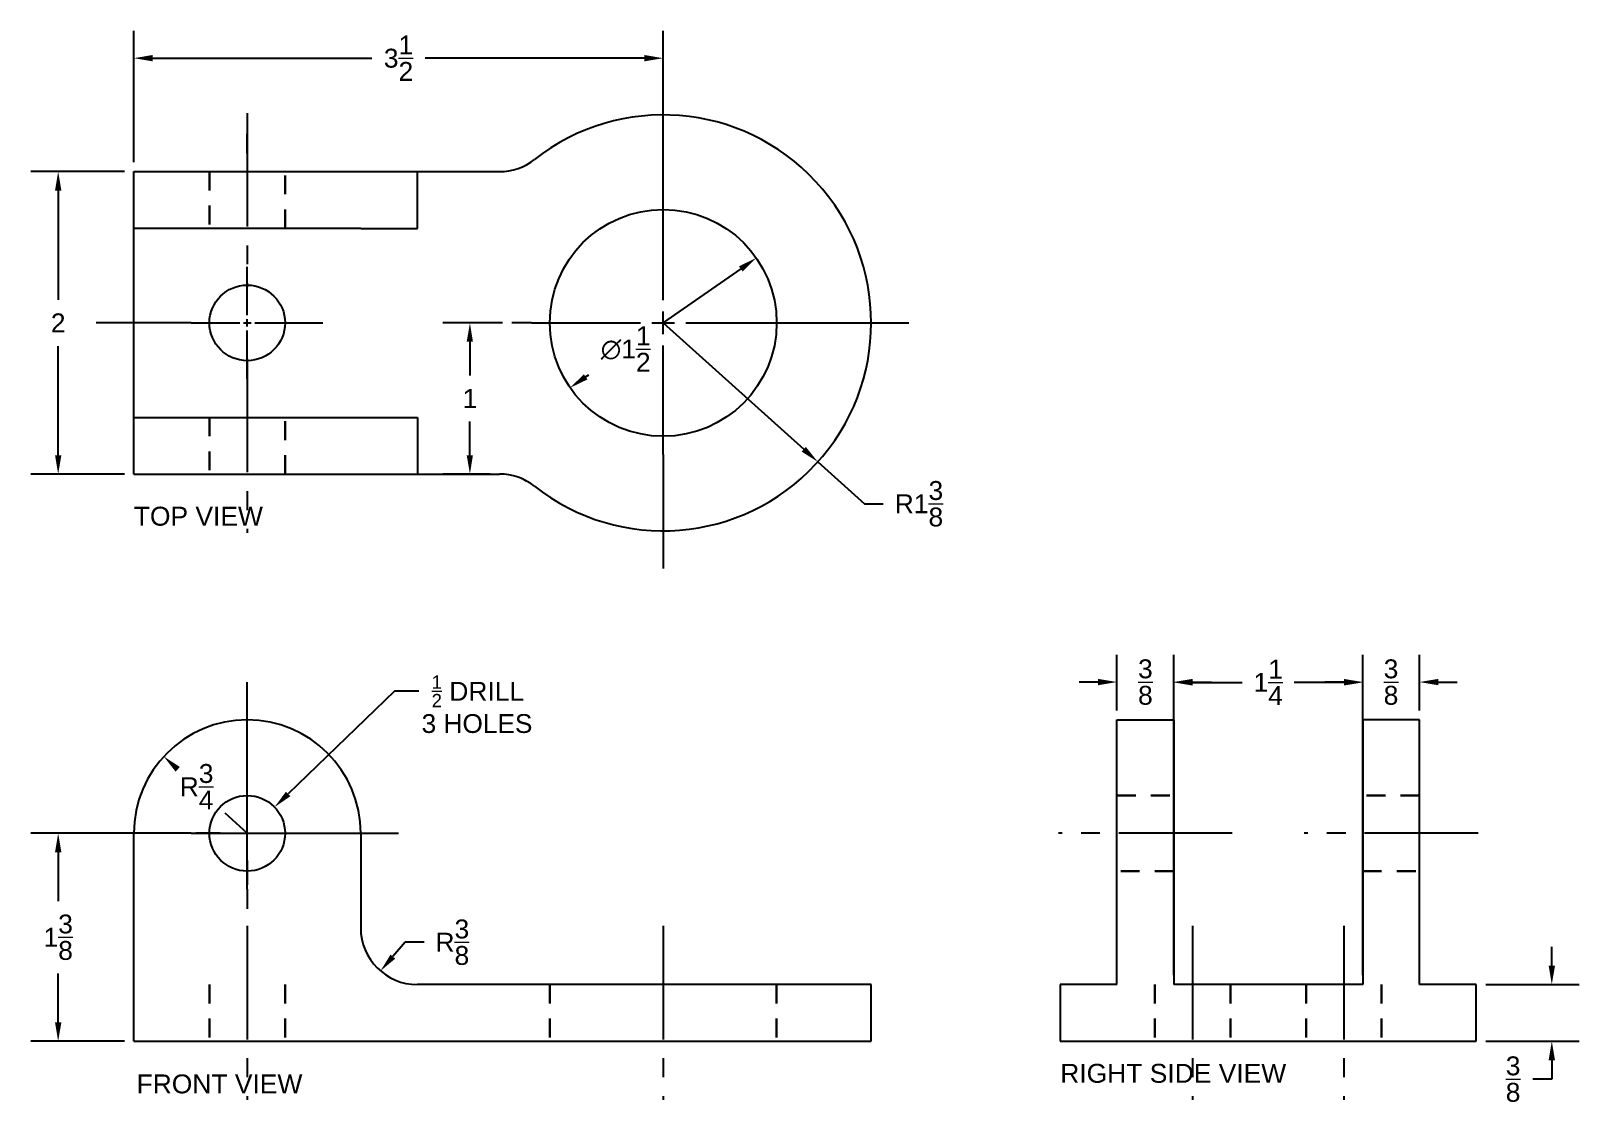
# Model space of a CAD drawing. Header units: inches. Extents: x 0.3 to 10.6, y 0.6 to 7.7.
import ezdxf

# ---------------------------------------------------------------- set-up
doc = ezdxf.new("R2010")
doc.units = ezdxf.units.IN
doc.header["$MEASUREMENT"] = 0
doc.linetypes.add('CENTER2', pattern=[1.125, 0.75, -0.125, 0.125, -0.125])
doc.linetypes.add('HIDDEN2', pattern=[0.1875, 0.125, -0.0625])
doc.layers.add('AM_5', color=7, linetype='Continuous', lineweight=15)
doc.layers.add('Hidden', color=7, linetype='HIDDEN2', lineweight=30)
doc.layers.add('Centerline', color=7, linetype='CENTER2')
doc.layers.add('Dimension', color=7, linetype='Continuous')
doc.styles.get("Standard").update_dxf_attribs({"font": 'arial.ttf'})
doc.dimstyles.new('Standard$0', dxfattribs={"dimtxt": 0.125, "dimasz": 0.125, "dimexe": 0.18, "dimexo": 0.0625, "dimgap": 0.09, "dimtad": 0, "dimtih": 1, "dimtoh": 1, "dimdec": 4, "dimzin": 0, "dimdsep": 46, "dimlunit": 5, "dimtxsty": 'Standard', "dimcen": -0.09, "dimadec": 0, "dimazin": 0, "dimtfac": 1, "dimtdec": 4, "dimtofl": 0, "dimtmove": 0, "dimatfit": 3, "dimfxl": 1, "dimtolj": 1, "dimtzin": 0, "dimarcsym": 0})
doc.dimstyles.new('Standard$3', dxfattribs={"dimtxt": 0.125, "dimasz": 0.125, "dimexe": 0.18, "dimexo": 0.0625, "dimgap": 0.09, "dimtad": 0, "dimtih": 1, "dimtoh": 1, "dimdec": 4, "dimzin": 0, "dimdsep": 46, "dimlunit": 5, "dimtxsty": 'Standard', "dimcen": -0.09, "dimadec": 0, "dimazin": 0, "dimtfac": 1, "dimtdec": 4, "dimtmove": 0, "dimatfit": 2, "dimfxl": 1, "dimtolj": 1, "dimtzin": 0, "dimarcsym": 0})
doc.dimstyles.new('Standard$4', dxfattribs={"dimtxt": 0.125, "dimasz": 0.125, "dimexe": 0.18, "dimexo": 0.0625, "dimgap": 0.09, "dimtad": 0, "dimtih": 1, "dimtoh": 1, "dimdec": 4, "dimzin": 0, "dimdsep": 46, "dimlunit": 5, "dimtxsty": 'Standard', "dimcen": -0.09, "dimadec": 0, "dimazin": 0, "dimtfac": 1, "dimtdec": 4, "dimtmove": 0, "dimatfit": 2, "dimfxl": 1, "dimtolj": 1, "dimtzin": 0, "dimarcsym": 0})

# ---------------------------------------------------------------- blocks, each defined once
blk = doc.blocks.new('*U4')
at = {"layer": 'Centerline', "color": 0, "linetype": 'CENTER2', "transparency": 16777216}
for p, q in [((0, 0.05), (0, 0.37)), ((-0.37, 0), (-0.05, 0)), ((0.05, 0), (0.37, 0)), ((0, -0.37), (0, -0.05))]:
    blk.add_line(p, q, dxfattribs=at)
at = {"layer": 'Centerline', "color": 0, "linetype": 'Continuous', "transparency": 16777216}
for p, q in [((-0.025, 0), (0.025, 0)), ((0, -0.025), (0, 0.025))]:
    blk.add_line(p, q, dxfattribs=at)
blk = doc.blocks.new('*U5')
at = {"layer": 'Centerline', "color": 0, "linetype": 'CENTER2', "transparency": 16777216}
for p, q in [((0, 0.15), (0, 0.87)), ((-0.87, 0), (-0.15, 0)), ((0.15, 0), (0.87, 0)), ((0, -0.87), (0, -0.15))]:
    blk.add_line(p, q, dxfattribs=at)
at = {"layer": 'Centerline', "color": 0, "linetype": 'Continuous', "transparency": 16777216}
for p, q in [((-0.075, 0), (0.075, 0)), ((0, -0.075), (0, 0.075))]:
    blk.add_line(p, q, dxfattribs=at)
blk = doc.blocks.new('*U6')
at = {"layer": 'Centerline', "color": 0, "linetype": 'CENTER2', "transparency": 16777216}
for p, q in [((0, 0.05), (0, 0.37)), ((-0.37, 0), (-0.05, 0)), ((0.05, 0), (0.37, 0)), ((0, -0.37), (0, -0.05))]:
    blk.add_line(p, q, dxfattribs=at)
at = {"layer": 'Centerline', "color": 0, "linetype": 'Continuous', "transparency": 16777216}
for p, q in [((-0.025, 0), (0.025, 0)), ((0, -0.025), (0, 0.025))]:
    blk.add_line(p, q, dxfattribs=at)
blk = doc.blocks.new('*D11')
at = {"layer": 'AM_5', "color": 0, "lineweight": -2, "transparency": 16777216}
for p, q in [((0.938, 6.75), (0.32, 6.75)), ((0.5, 6.625), (0.5, 5.903)), ((0.5, 4.875), (0.5, 5.597)), ((0.938, 4.75), (0.32, 4.75))]:
    blk.add_line(p, q, dxfattribs=at)
at = {"layer": 'AM_5', "color": 0, "transparency": 16777216}
for points in [[(0.479, 6.625), (0.521, 6.625), (0.5, 6.75)], [(0.479, 4.875), (0.521, 4.875), (0.5, 4.75)]]:
    blk.add_solid(points, dxfattribs=at)
at = {"layer": 'Defpoints', "color": 0, "transparency": 16777216}
for p in [(1, 6.75), (0.5, 4.75), (1, 4.75)]:
    blk.add_point(p, dxfattribs=at)
at = {"layer": 'AM_5', "color": 0, "transparency": 16777216, "insert": (0.5, 5.75), "char_height": 0.125, "attachment_point": 5}
blk.add_mtext('\\A1;2', dxfattribs=at)
blk = doc.blocks.new('*D12')
at = {"layer": 'AM_5', "color": 0, "lineweight": -2, "transparency": 16777216}
for p, q in [((0.938, 2.375), (0.32, 2.375)), ((0.5, 2.25), (0.5, 1.926)), ((0.5, 1.125), (0.5, 1.449)), ((0.938, 1), (0.32, 1))]:
    blk.add_line(p, q, dxfattribs=at)
at = {"layer": 'AM_5', "color": 0, "transparency": 16777216}
for points in [[(0.479, 2.25), (0.521, 2.25), (0.5, 2.375)], [(0.479, 1.125), (0.521, 1.125), (0.5, 1)]]:
    blk.add_solid(points, dxfattribs=at)
at = {"layer": 'Defpoints', "color": 0, "transparency": 16777216}
for p in [(1, 2.375), (0.5, 1), (1, 1)]:
    blk.add_point(p, dxfattribs=at)
at = {"layer": 'AM_5', "color": 0, "transparency": 16777216, "insert": (0.5, 1.688), "char_height": 0.125, "attachment_point": 5}
blk.add_mtext('\\A1;1{\\H1x;\\S3/8;}', dxfattribs=at)
blk = doc.blocks.new('*D13')
at = {"layer": 'AM_5', "color": 0, "lineweight": -2, "transparency": 16777216}
for p, q in [((7.5, 3.188), (7.5, 3.555)), ((7.875, 3.188), (7.875, 3.555)), ((7.375, 3.375), (7.25, 3.375)), ((8, 3.375), (8.125, 3.375))]:
    blk.add_line(p, q, dxfattribs=at)
at = {"layer": 'AM_5', "color": 0, "transparency": 16777216}
for points in [[(7.375, 3.396), (7.375, 3.354), (7.5, 3.375)], [(8, 3.396), (8, 3.354), (7.875, 3.375)]]:
    blk.add_solid(points, dxfattribs=at)
at = {"layer": 'Defpoints', "color": 0, "transparency": 16777216}
for p in [(7.875, 3.375), (7.5, 3.125), (7.875, 3.125)]:
    blk.add_point(p, dxfattribs=at)
at = {"layer": 'AM_5', "color": 0, "transparency": 16777216, "insert": (7.688, 3.375), "char_height": 0.125, "attachment_point": 5}
blk.add_mtext('\\A1;{\\H1x;\\S3/8;}', dxfattribs=at)
blk = doc.blocks.new('*D14')
at = {"layer": 'AM_5', "color": 0, "lineweight": -2, "transparency": 16777216}
for p, q in [((9.125, 3.188), (9.125, 3.555)), ((9.5, 3.188), (9.5, 3.555)), ((9, 3.375), (8.875, 3.375)), ((9.625, 3.375), (9.75, 3.375))]:
    blk.add_line(p, q, dxfattribs=at)
at = {"layer": 'AM_5', "color": 0, "transparency": 16777216}
for points in [[(9, 3.396), (9, 3.354), (9.125, 3.375)], [(9.625, 3.396), (9.625, 3.354), (9.5, 3.375)]]:
    blk.add_solid(points, dxfattribs=at)
at = {"layer": 'Defpoints', "color": 0, "transparency": 16777216}
for p in [(9.125, 3.375), (9.125, 3.125), (9.5, 3.125)]:
    blk.add_point(p, dxfattribs=at)
at = {"layer": 'AM_5', "color": 0, "transparency": 16777216, "insert": (9.312, 3.375), "char_height": 0.125, "attachment_point": 5}
blk.add_mtext('\\A1;{\\H1x;\\S3/8;}', dxfattribs=at)
blk = doc.blocks.new('*D16')
at = {"layer": 'AM_5', "color": 0, "lineweight": -2, "transparency": 16777216}
for p, q in [((1, 6.812), (1, 7.68)), ((4.5, 7.188), (4.5, 7.68)), ((1.125, 7.5), (2.574, 7.5)), ((4.375, 7.5), (2.926, 7.5))]:
    blk.add_line(p, q, dxfattribs=at)
at = {"layer": 'AM_5', "color": 0, "transparency": 16777216}
for points in [[(1.125, 7.521), (1.125, 7.479), (1, 7.5)], [(4.375, 7.521), (4.375, 7.479), (4.5, 7.5)]]:
    blk.add_solid(points, dxfattribs=at)
at = {"layer": 'Defpoints', "color": 0, "transparency": 16777216}
for p in [(1, 7.5), (4.5, 7.125), (1, 6.75)]:
    blk.add_point(p, dxfattribs=at)
at = {"layer": 'AM_5', "color": 0, "transparency": 16777216, "insert": (2.75, 7.5), "char_height": 0.125, "attachment_point": 5}
blk.add_mtext('\\A1;3{\\H1x;\\S1/2;}', dxfattribs=at)
blk = doc.blocks.new('*D17')
at = {"layer": 'AM_5', "color": 0, "lineweight": -2, "transparency": 16777216}
for p, q in [((7.875, 1.438), (7.875, 3.553)), ((9.125, 1.438), (9.125, 3.553)), ((8, 3.373), (8.328, 3.373)), ((9, 3.373), (8.672, 3.373))]:
    blk.add_line(p, q, dxfattribs=at)
at = {"layer": 'AM_5', "color": 0, "transparency": 16777216}
for points in [[(8, 3.394), (8, 3.352), (7.875, 3.373)], [(9, 3.394), (9, 3.352), (9.125, 3.373)]]:
    blk.add_solid(points, dxfattribs=at)
at = {"layer": 'Defpoints', "color": 0, "transparency": 16777216}
for p in [(9.125, 3.373), (7.875, 1.375), (9.125, 1.375)]:
    blk.add_point(p, dxfattribs=at)
at = {"layer": 'AM_5', "color": 0, "transparency": 16777216, "insert": (8.5, 3.373), "char_height": 0.125, "attachment_point": 5}
blk.add_mtext('\\A1;1{\\H1x;\\S1/4;}', dxfattribs=at)
blk = doc.blocks.new('*D19')
at = {"layer": 'AM_5', "color": 0, "lineweight": -2, "transparency": 16777216}
for p, q in [((10.375, 1.5), (10.375, 1.625)), ((9.938, 1.375), (10.555, 1.375)), ((9.938, 1), (10.555, 1)), ((10.375, 0.875), (10.375, 0.75)), ((10.375, 0.75), (10.25, 0.75))]:
    blk.add_line(p, q, dxfattribs=at)
at = {"layer": 'AM_5', "color": 0, "transparency": 16777216}
for points in [[(10.354, 1.5), (10.396, 1.5), (10.375, 1.375)], [(10.354, 0.875), (10.396, 0.875), (10.375, 1)]]:
    blk.add_solid(points, dxfattribs=at)
at = {"layer": 'Defpoints', "color": 0, "transparency": 16777216}
for p in [(9.875, 1.375), (9.875, 1), (10.375, 1)]:
    blk.add_point(p, dxfattribs=at)
at = {"layer": 'AM_5', "color": 0, "transparency": 16777216, "insert": (10.119, 0.75), "char_height": 0.125, "attachment_point": 5}
blk.add_mtext('\\A1;{\\H1x;\\S3/8;}', dxfattribs=at)
blk = doc.blocks.new('*D20')
at = {"layer": 'AM_5', "color": 0, "lineweight": -2, "transparency": 16777216}
for p, q in [((2.794, 1.655), (2.713, 1.56)), ((2.919, 1.655), (2.794, 1.655))]:
    blk.add_line(p, q, dxfattribs=at)
at = {"layer": 'AM_5', "color": 0, "transparency": 16777216}
blk.add_solid([(2.697, 1.573), (2.728, 1.546), (2.631, 1.465)], dxfattribs=at)
at = {"layer": 'Defpoints', "color": 0, "transparency": 16777216}
for p in [(2.875, 1.75), (2.631, 1.465)]:
    blk.add_point(p, dxfattribs=at)
at = {"layer": 'AM_5', "color": 0, "transparency": 16777216, "insert": (3.106, 1.655), "char_height": 0.125, "attachment_point": 5}
blk.add_mtext('\\A1;R{\\H1x;\\S3/8;}', dxfattribs=at)
blk = doc.blocks.new('*D21')
at = {"layer": 'AM_5', "color": 0, "lineweight": -2, "transparency": 16777216}
for p, q in [((2.724, 3.314), (2.02, 2.635)), ((2.884, 3.314), (2.724, 3.314)), ((1.75, 2.555), (1.75, 2.715)), ((1.75, 2.285), (1.75, 2.465)), ((1.57, 2.375), (1.41, 2.375)), ((1.66, 2.375), (1.84, 2.375)), ((1.93, 2.375), (2.09, 2.375)), ((1.75, 2.195), (1.75, 2.035))]:
    blk.add_line(p, q, dxfattribs=at)
at = {"layer": 'AM_5', "color": 0, "transparency": 16777216}
blk.add_solid([(2.006, 2.65), (2.035, 2.62), (1.93, 2.548)], dxfattribs=at)
at = {"layer": 'Defpoints', "color": 0, "transparency": 16777216}
for p in [(1.93, 2.548), (1.75, 2.375)]:
    blk.add_point(p, dxfattribs=at)
at = {"layer": 'AM_5', "color": 0, "transparency": 16777216, "insert": (3.275, 3.314), "char_height": 0.125, "attachment_point": 5}
blk.add_mtext('\\A1;{\\H0.7x;\\S1/2;} DRILL', dxfattribs=at)
blk = doc.blocks.new('*D22')
at = {"layer": 'AM_5', "color": 0, "lineweight": -2, "transparency": 16777216}
for p, q in [((5.013, 6.107), (4.496, 5.748)), ((3.987, 5.393), (4.008, 5.407))]:
    blk.add_line(p, q, dxfattribs=at)
at = {"layer": 'AM_5', "color": 0, "transparency": 16777216}
for points in [[(5.001, 6.124), (5.025, 6.09), (5.115, 6.179)], [(3.975, 5.41), (3.999, 5.376), (3.885, 5.321)]]:
    blk.add_solid(points, dxfattribs=at)
at = {"layer": 'Defpoints', "color": 0, "transparency": 16777216}
for p in [(5.115, 6.179), (3.885, 5.321)]:
    blk.add_point(p, dxfattribs=at)
at = {"layer": 'AM_5', "color": 0, "transparency": 16777216, "insert": (4.252, 5.577), "char_height": 0.125, "attachment_point": 5}
blk.add_mtext('\\A1;∅1{\\H1x;\\S1/2;}', dxfattribs=at)
blk = doc.blocks.new('*D23')
at = {"layer": 'AM_5', "color": 0, "lineweight": -2, "transparency": 16777216}
for p, q in [((1.29, 2.798), (1.226, 2.857)), ((1.75, 2.375), (1.605, 2.509))]:
    blk.add_line(p, q, dxfattribs=at)
at = {"layer": 'AM_5', "color": 0, "transparency": 16777216}
blk.add_solid([(1.304, 2.814), (1.276, 2.783), (1.198, 2.883)], dxfattribs=at)
at = {"layer": 'Defpoints', "color": 0, "transparency": 16777216}
for p in [(1.198, 2.883), (1.75, 2.375)]:
    blk.add_point(p, dxfattribs=at)
at = {"layer": 'AM_5', "color": 0, "transparency": 16777216, "insert": (1.415, 2.683), "char_height": 0.125, "attachment_point": 5}
blk.add_mtext('\\A1;R{\\H1x;\\S3/4;}', dxfattribs=at)
blk = doc.blocks.new('*D24')
at = {"layer": 'AM_5', "color": 0, "lineweight": -2, "transparency": 16777216}
for p, q in [((4.5, 5.75), (5.429, 4.914)), ((5.522, 4.831), (5.83, 4.554)), ((5.83, 4.554), (5.955, 4.554))]:
    blk.add_line(p, q, dxfattribs=at)
at = {"layer": 'AM_5', "color": 0, "transparency": 16777216}
blk.add_solid([(5.443, 4.93), (5.415, 4.899), (5.522, 4.831)], dxfattribs=at)
at = {"layer": 'Defpoints', "color": 0, "transparency": 16777216}
for p in [(4.5, 5.75), (5.522, 4.831)]:
    blk.add_point(p, dxfattribs=at)
at = {"layer": 'AM_5', "color": 0, "transparency": 16777216, "insert": (6.191, 4.554), "char_height": 0.125, "attachment_point": 5}
blk.add_mtext('\\A1;R1{\\H1x;\\S3/8;}', dxfattribs=at)
blk = doc.blocks.new('*D25')
at = {"layer": 'AM_5', "color": 0, "lineweight": -2, "transparency": 16777216}
for p, q in [((3.438, 5.75), (3.042, 5.75)), ((3.222, 5.625), (3.222, 5.403)), ((3.222, 4.875), (3.222, 5.097)), ((3.355, 4.75), (3.042, 4.75))]:
    blk.add_line(p, q, dxfattribs=at)
at = {"layer": 'AM_5', "color": 0, "transparency": 16777216}
for points in [[(3.201, 5.625), (3.242, 5.625), (3.222, 5.75)], [(3.201, 4.875), (3.242, 4.875), (3.222, 4.75)]]:
    blk.add_solid(points, dxfattribs=at)
at = {"layer": 'Defpoints', "color": 0, "transparency": 16777216}
for p in [(3.5, 5.75), (3.222, 4.75), (3.417, 4.75)]:
    blk.add_point(p, dxfattribs=at)
at = {"layer": 'AM_5', "color": 0, "transparency": 16777216, "insert": (3.222, 5.25), "char_height": 0.125, "attachment_point": 5}
blk.add_mtext('\\A1;1', dxfattribs=at)

msp = doc.modelspace()

# ---------------------------------------------------------------- linework, layer by layer
for p, q in [((4.5, 6.62), (4.5, 7.375)), ((1.75, 6.87), (1.75, 7)), ((1, 4.75), (1, 6.75)), ((1, 6.75), (3.41747, 6.75)), ((2.875, 6.375), (2.875, 6.75)), ((2.5, 6.375), (1, 6.375)), ((2.5, 6.375), (2.875, 6.375)), ((1.38, 5.75), (0.75, 5.75)), ((2.12, 5.75), (2.25, 5.75)), ((3.63, 5.75), (3.5, 5.75)), ((5.37, 5.75), (6.125, 5.75)), ((1, 5.125), (2.5, 5.125)), ((2.5, 5.125), (2.875, 5.125)), ((2.875, 5.125), (2.875, 4.75)), ((4.5, 4.88), (4.5, 4.125)), ((1, 4.75), (3.41747, 4.75)), ((1.75, 2.745), (1.75, 3.375)), ((7.5, 1.375), (7.5, 3.125)), ((7.5, 3.125), (7.875, 3.125)), ((7.875, 3.125), (7.875, 1.375)), ((9.5, 3.125), (9.125, 3.125)), ((9.125, 3.125), (9.125, 1.375)), ((9.5, 1.375), (9.5, 3.125)), ((1.38, 2.375), (0.75, 2.375)), ((1, 1), (1, 2.375)), ((2.12, 2.375), (2.75, 2.375)), ((2.5, 2.375), (2.5, 1.75)), ((1.75, 2.005), (1.75, 1.875)), ((5.875, 1.375), (2.875, 1.375)), ((5.875, 1), (5.875, 1.375)), ((7.125, 1.375), (7.125, 1)), ((7.5, 1.375), (7.125, 1.375)), ((9.125, 1.375), (7.875, 1.375)), ((9.875, 1.375), (9.5, 1.375)), ((9.875, 1), (9.875, 1.375)), ((1, 1), (5.875, 1)), ((7.125, 1), (9.875, 1))]:
    msp.add_line(p, q)
for centre, radius in [((4.5, 5.75), 0.75), ((1.75, 5.75), 0.25), ((1.75, 2.375), 0.25)]:
    msp.add_circle(centre, radius)
for centre, radius, start, end in [((4.5, 5.75), 1.375, 231.786789, 128.213211), ((3.41747, 7.125), 0.375, 270, 308.213211), ((3.41747, 4.375), 0.375, 51.786789, 90), ((1.75, 2.375), 0.75, 0, 180), ((2.875, 1.75), 0.375, 180, 270)]:
    msp.add_arc(centre, radius, start, end)
at = {"layer": 'Centerline'}
for p, q in [((1.75, 7.1375), (1.75, 5.9875)), ((1.75, 5.5125), (1.75, 4.3625)), ((8.2625, 2.375), (7.1125, 2.375)), ((9.8875, 2.375), (8.7375, 2.375)), ((1.75, 1.7625), (1.75, 0.6125)), ((4.5, 1.7625), (4.5, 0.6125)), ((8, 1.7625), (8, 0.6125)), ((9, 1.7625), (9, 0.6125))]:
    msp.add_line(p, q, dxfattribs=at)
at = {"layer": 'Hidden'}
for p, q in [((1.5, 6.75), (1.5, 6.375)), ((2, 6.375), (2, 6.75)), ((1.5, 5.125), (1.5, 4.75)), ((2, 4.75), (2, 5.125)), ((7.5, 2.625), (7.875, 2.625)), ((9.5, 2.625), (9.125, 2.625)), ((7.875, 2.125), (7.5, 2.125)), ((9.125, 2.125), (9.5, 2.125)), ((1.5, 1.375), (1.5, 1)), ((2, 1.375), (2, 1)), ((3.75, 1.375), (3.75, 1)), ((5.25, 1.375), (5.25, 1)), ((7.75, 1.375), (7.75, 1)), ((8.25, 1.375), (8.25, 1)), ((8.75, 1.375), (8.75, 1)), ((9.25, 1.375), (9.25, 1))]:
    msp.add_line(p, q, dxfattribs=at)

# ---------------------------------------------------------------- block references
at = {"layer": 'Centerline', "linetype": 'CENTER2'}
for name, p in [('*U5', (4.5, 5.75)), ('*U4', (1.75, 5.75)), ('*U6', (1.75, 2.375))]:
    msp.add_blockref(name, p, dxfattribs=at)

# ---------------------------------------------------------------- texts
at = {"layer": 'Dimension'}
for s, height, p in [('TOP VIEW', 0.125, (1, 4.40919)), ('3 HOLES', 0.124189, (2.90267, 3.03863)), ('RIGHT SIDE VIEW', 0.125, (7.125, 0.72557)), ('FRONT VIEW', 0.125, (1.01833, 0.65559))]:
    msp.add_text(s, height=height, dxfattribs=at).set_placement(p)

# ---------------------------------------------------------------- dimensions: what is measured, and where the dimension line sits
at = {"layer": 'AM_5'}
for base, p1, p2, picture, middle in [((1, 7.5), (4.5, 7.125), (1, 6.75), '*D16', (2.75, 7.5)), ((7.875, 3.375), (7.5, 3.125), (7.875, 3.125), '*D13', (7.6875, 3.375)), ((9.125, 3.3731), (7.875, 1.375), (9.125, 1.375), '*D17', (8.5, 3.3731))]:
    dim = msp.add_linear_dim(base=base, p1=p1, p2=p2, dimstyle='Standard$0', override={"dimpost": ''}, dxfattribs=at)
    dim.commit()
    dim.dimension.update_dxf_attribs({"geometry": picture, "text_midpoint": middle})
for base, p1, p2, picture, middle in [((0.5, 4.75), (1, 6.75), (1, 4.75), '*D11', (0.5, 5.75)), ((3.22151, 4.75), (3.5, 5.75), (3.41747, 4.75), '*D25', (3.22151, 5.25)), ((0.5, 1), (1, 2.375), (1, 1), '*D12', (0.5, 1.6875)), ((10.375, 1), (9.875, 1.375), (9.875, 1), '*D19', (10.11882, 0.75))]:
    dim = msp.add_linear_dim(base=base, p1=p1, p2=p2, angle=90, dimstyle='Standard$0', override={"dimpost": ''}, dxfattribs=at)
    dim.commit()
    dim.dimension.update_dxf_attribs({"geometry": picture, "text_midpoint": middle})
dim = msp.add_diameter_dim_2p(p1=(5.11539, 6.17871), p2=(3.88461, 5.32129), dimstyle='Standard$3', override={"dimpost": ''}, dxfattribs=at)
dim.commit()
dim.dimension.update_dxf_attribs({"geometry": '*D22', "text_midpoint": (4.2521, 5.5773), "dimtype": 163})
for center, mpoint, picture, middle in [((4.5, 5.75), (5.52232, 4.8305), '*D24', (6.19101, 4.5537)), ((1.75, 2.375), (1.19807, 2.88282), '*D23', (1.41544, 2.68282)), ((2.875, 1.75), (2.63139, 1.4649), '*D20', (3.10617, 1.65497))]:
    dim = msp.add_radius_dim(center=center, mpoint=mpoint, dimstyle='Standard$4', override={"dimpost": ''}, dxfattribs=at)
    dim.commit()
    dim.dimension.update_dxf_attribs({"geometry": picture, "text_midpoint": middle, "dimtype": 164})
dim = msp.add_radius_dim(center=(1.75, 2.375), mpoint=(1.93003, 2.54846), text='{\\H0.7x;\\S1/2;} DRILL', dimstyle='Standard$4', override={"dimpost": ''}, dxfattribs=at)
dim.commit()
dim.dimension.update_dxf_attribs({"geometry": '*D21', "text_midpoint": (3.27468, 3.31351), "dimtype": 164})
dim = msp.add_linear_dim(base=(9.125, 3.375), p1=(9.5, 3.125), p2=(9.125, 3.125), dimstyle='Standard$0', dxfattribs=at)
dim.commit()
dim.dimension.update_dxf_attribs({"geometry": '*D14', "text_midpoint": (9.3125, 3.375)})

doc.saveas('drawing.dxf')
